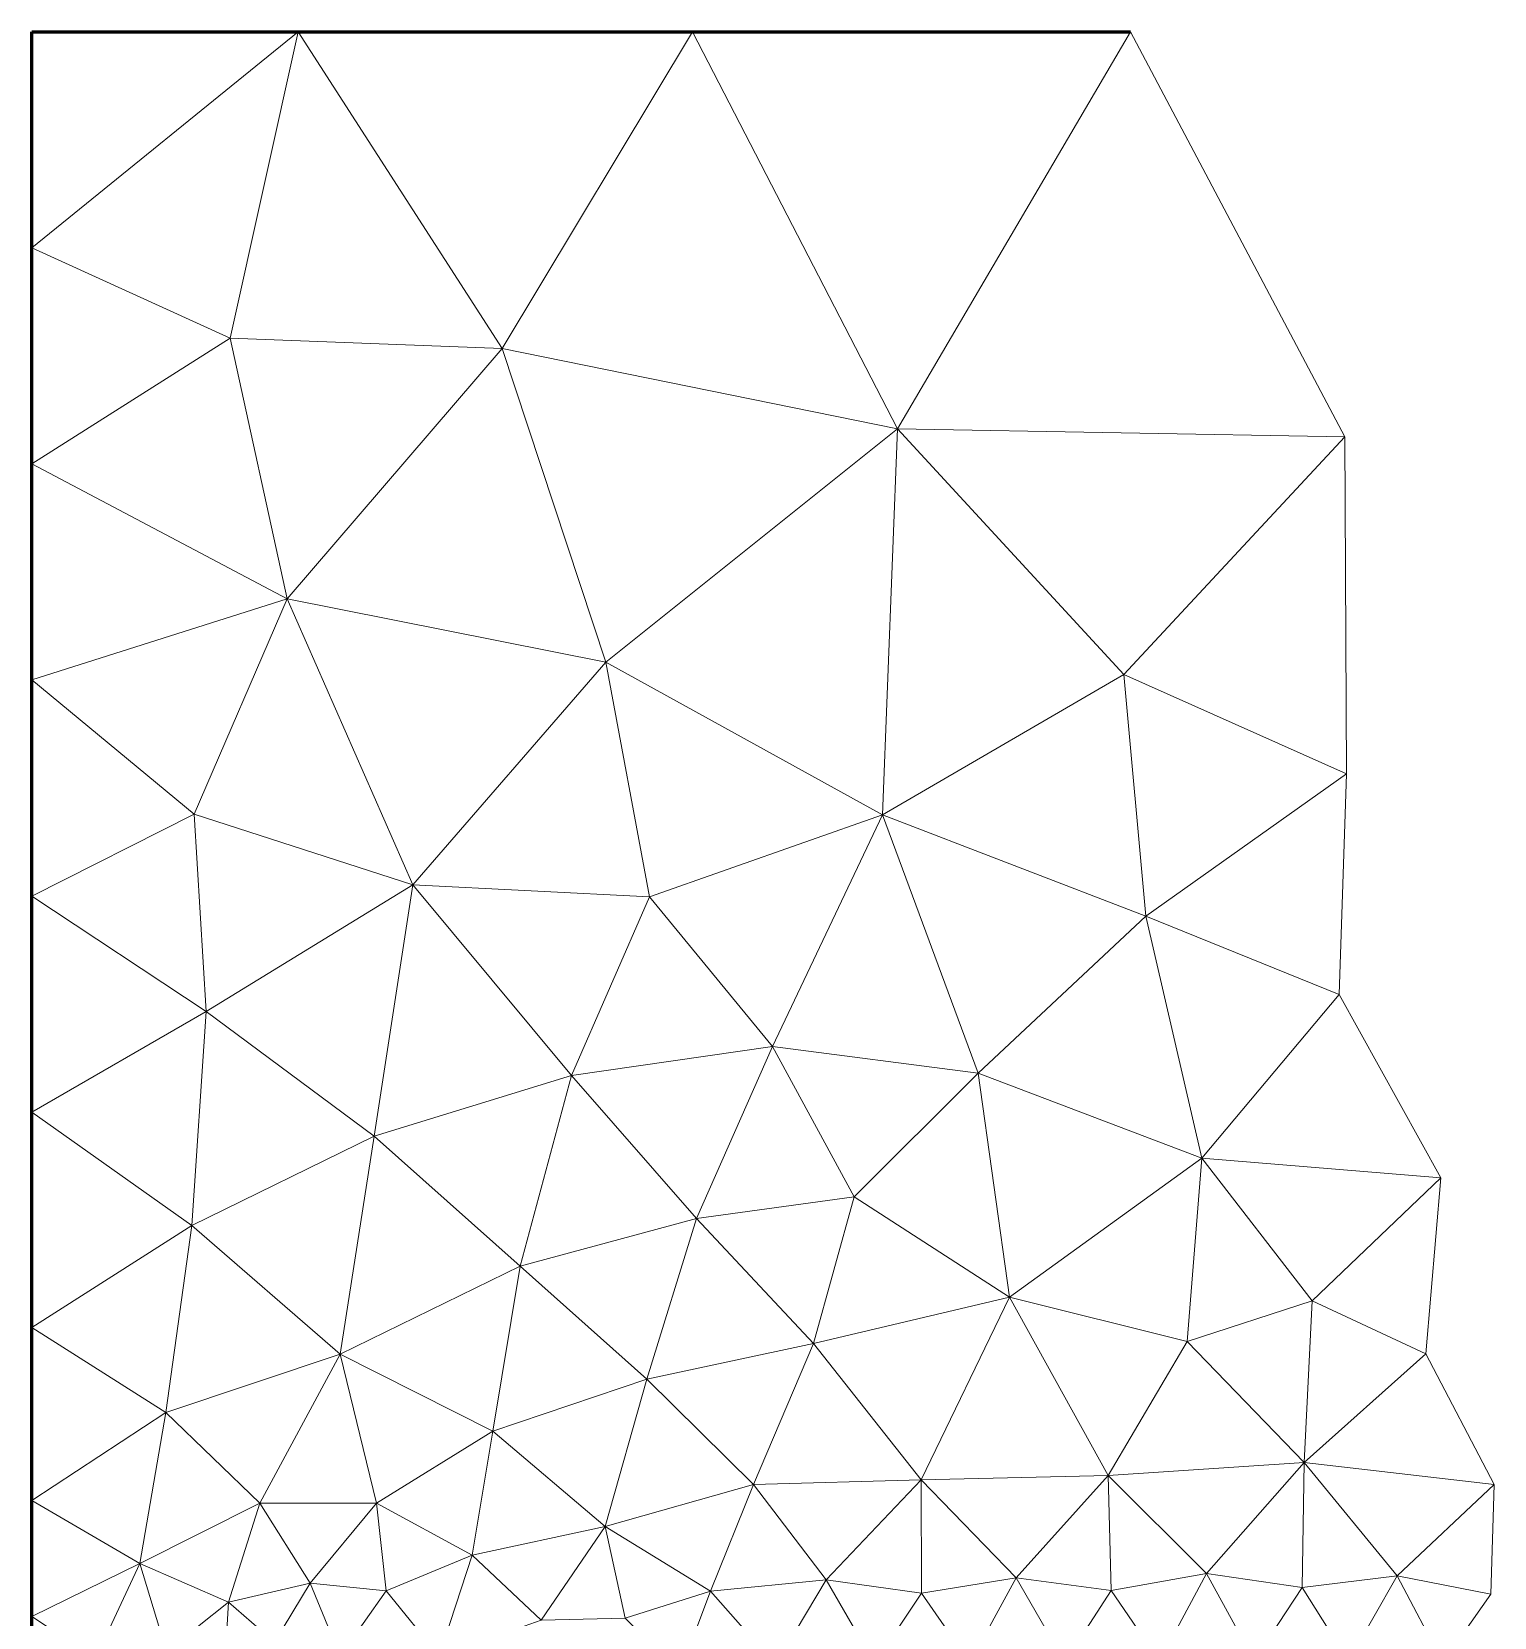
# Model space of a CAD drawing. Extents: x 1.2 to 53.9, y -43.5 to 3.2.
# Drawn here: x 17.5 to 23.72, y -29.92 to -23.17 of the extents above; entities that cross this region are included whole.
import ezdxf

# ---------------------------------------------------------------- set-up
doc = ezdxf.new("R2010")
doc.units = 0
doc.header["$MEASUREMENT"] = 0
doc.layers.add('layer', color=7, linetype='Continuous')

msp = doc.modelspace()

# ---------------------------------------------------------------- linework, layer by layer
at = {"color": 1, "lineweight": 60}
for p, q in [((17.5, -35.6743), (17.5, -23.1743)), ((17.5, -23.1743), (22.175, -23.1743))]:
    msp.add_line(p, q, dxfattribs=at)
at = {"layer": 'layer', "color": 47, "lineweight": 9}
for points in [[(17.5, -23.1743), (17.5, -24.0937), (18.6339, -23.1743)], [(18.6339, -23.1743), (17.5, -24.0937), (18.3445, -24.4781)], [(19.5022, -24.5222), (18.6339, -23.1743), (18.3445, -24.4781)], [(20.3111, -23.1743), (18.6339, -23.1743), (19.5022, -24.5222)], [(21.1841, -24.8646), (20.3111, -23.1743), (19.5022, -24.5222)], [(22.175, -23.1743), (20.3111, -23.1743), (21.1841, -24.8646)], [(23.0871, -24.8978), (22.175, -23.1743), (21.1841, -24.8646)], [(17.5, -24.0937), (17.5, -25.0132), (18.3445, -24.4781)], [(18.3445, -24.4781), (17.5, -25.0132), (18.5864, -25.5869)], [(18.3445, -24.4781), (18.5864, -25.5869), (19.5022, -24.5222)], [(19.5022, -24.5222), (18.5864, -25.5869), (19.9432, -25.8564)], [(21.1841, -24.8646), (19.5022, -24.5222), (19.9432, -25.8564)], [(21.1841, -24.8646), (19.9432, -25.8564), (21.12, -26.5059)], [(22.1466, -25.9101), (21.1841, -24.8646), (21.12, -26.5059)], [(23.0871, -24.8978), (21.1841, -24.8646), (22.1466, -25.9101)], [(23.0871, -24.8978), (22.1466, -25.9101), (23.0939, -26.3315)], [(17.5, -25.0132), (17.5, -25.9326), (18.5864, -25.5869)], [(18.5864, -25.5869), (17.5, -25.9326), (18.191, -26.5032)], [(18.5864, -25.5869), (18.191, -26.5032), (19.1222, -26.804)], [(18.5864, -25.5869), (19.1222, -26.804), (19.9432, -25.8564)], [(19.9432, -25.8564), (19.1222, -26.804), (20.1285, -26.855)], [(19.9432, -25.8564), (20.1285, -26.855), (21.12, -26.5059)], [(17.5, -25.9326), (17.5, -26.852), (18.191, -26.5032)], [(22.1466, -25.9101), (21.12, -26.5059), (22.2402, -26.9372)], [(23.0939, -26.3315), (22.1466, -25.9101), (22.2402, -26.9372)], [(23.0939, -26.3315), (22.2402, -26.9372), (23.063, -27.2708)], [(18.191, -26.5032), (17.5, -26.852), (18.2423, -27.3428)], [(18.191, -26.5032), (18.2423, -27.3428), (19.1222, -26.804)], [(21.12, -26.5059), (20.1285, -26.855), (20.6521, -27.4923)], [(21.12, -26.5059), (20.6521, -27.4923), (21.5272, -27.6061)], [(22.2402, -26.9372), (21.12, -26.5059), (21.5272, -27.6061)], [(17.5, -26.852), (17.5, -27.7715), (18.2423, -27.3428)], [(19.1222, -26.804), (18.2423, -27.3428), (18.9567, -27.8739)], [(19.1222, -26.804), (18.9567, -27.8739), (19.7963, -27.6151)], [(20.1285, -26.855), (19.1222, -26.804), (19.7963, -27.6151)], [(20.1285, -26.855), (19.7963, -27.6151), (20.6521, -27.4923)], [(22.479, -27.967), (22.2402, -26.9372), (21.5272, -27.6061)], [(23.063, -27.2708), (22.2402, -26.9372), (22.479, -27.967)], [(23.063, -27.2708), (22.479, -27.967), (23.4959, -28.0512)], [(18.2423, -27.3428), (17.5, -27.7715), (18.1808, -28.2542)], [(18.2423, -27.3428), (18.1808, -28.2542), (18.9567, -27.8739)], [(20.6521, -27.4923), (19.7963, -27.6151), (20.3291, -28.2248)], [(20.6521, -27.4923), (20.3291, -28.2248), (20.9999, -28.1322)], [(21.5272, -27.6061), (20.6521, -27.4923), (20.9999, -28.1322)], [(18.9567, -27.8739), (19.5782, -28.4265), (19.7963, -27.6151)], [(19.7963, -27.6151), (19.5782, -28.4265), (20.3291, -28.2248)], [(21.5272, -27.6061), (20.9999, -28.1322), (21.66, -28.5596)], [(22.479, -27.967), (21.5272, -27.6061), (21.66, -28.5596)], [(17.5, -27.7715), (17.5, -28.6875), (18.1808, -28.2542)], [(18.9567, -27.8739), (18.1808, -28.2542), (18.8119, -28.8013)], [(18.9567, -27.8739), (18.8119, -28.8013), (19.5782, -28.4265)], [(22.479, -27.967), (21.66, -28.5596), (22.4163, -28.7473)], [(22.9473, -28.5744), (22.479, -27.967), (22.4163, -28.7473)], [(23.4959, -28.0512), (22.479, -27.967), (22.9473, -28.5744)], [(23.4959, -28.0512), (22.9473, -28.5744), (23.4321, -28.8003)], [(20.9999, -28.1322), (20.3291, -28.2248), (20.8265, -28.7566)], [(20.9999, -28.1322), (20.8265, -28.7566), (21.66, -28.5596)], [(18.1808, -28.2542), (17.5, -28.6875), (18.0705, -29.0495)], [(18.1808, -28.2542), (18.0705, -29.0495), (18.8119, -28.8013)], [(20.3291, -28.2248), (19.5782, -28.4265), (20.1169, -28.908)], [(20.3291, -28.2248), (20.1169, -28.908), (20.8265, -28.7566)], [(19.5782, -28.4265), (18.8119, -28.8013), (19.4624, -29.1292)], [(19.5782, -28.4265), (19.4624, -29.1292), (20.1169, -28.908)], [(21.66, -28.5596), (20.8265, -28.7566), (21.2847, -29.3361)], [(21.2847, -29.3361), (22.0795, -29.3178), (21.66, -28.5596)], [(21.66, -28.5596), (22.0795, -29.3178), (22.4163, -28.7473)], [(22.4163, -28.7473), (22.9137, -29.2626), (22.9473, -28.5744)], [(22.9137, -29.2626), (23.4321, -28.8003), (22.9473, -28.5744)], [(17.5, -28.6875), (17.5, -29.4246), (18.0705, -29.0495)], [(18.8119, -28.8013), (18.0705, -29.0495), (18.4699, -29.436)], [(18.8119, -28.8013), (18.4699, -29.436), (18.9669, -29.4351)], [(18.8119, -28.8013), (18.9669, -29.4351), (19.4624, -29.1292)], [(20.8265, -28.7566), (20.1169, -28.908), (20.5712, -29.3562)], [(20.8265, -28.7566), (20.5712, -29.3562), (21.2847, -29.3361)], [(22.0795, -29.3178), (22.9137, -29.2626), (22.4163, -28.7473)], [(22.9137, -29.2626), (23.7227, -29.3564), (23.4321, -28.8003)], [(20.1169, -28.908), (19.4624, -29.1292), (19.9405, -29.5343)], [(20.1169, -28.908), (19.9405, -29.5343), (20.5712, -29.3562)], [(18.0705, -29.0495), (17.5, -29.4246), (17.96, -29.6927)], [(18.0705, -29.0495), (17.96, -29.6927), (18.4699, -29.436)], [(19.4624, -29.1292), (18.9669, -29.4351), (19.3743, -29.6564)], [(19.9405, -29.5343), (19.4624, -29.1292), (19.3743, -29.6564)], [(22.0795, -29.3178), (22.4984, -29.7342), (22.9137, -29.2626)], [(22.4984, -29.7342), (22.9049, -29.7937), (22.9137, -29.2626)], [(22.9049, -29.7937), (23.3092, -29.7448), (22.9137, -29.2626)], [(22.9137, -29.2626), (23.3092, -29.7448), (23.7227, -29.3564)], [(20.5712, -29.3562), (20.8795, -29.762), (21.2847, -29.3361)], [(20.8795, -29.762), (21.2862, -29.8188), (21.2847, -29.3361)], [(21.2847, -29.3361), (21.6887, -29.7526), (22.0795, -29.3178)], [(21.2862, -29.8188), (21.6887, -29.7526), (21.2847, -29.3361)], [(21.6887, -29.7526), (22.0924, -29.8071), (22.0795, -29.3178)], [(22.0924, -29.8071), (22.4984, -29.7342), (22.0795, -29.3178)], [(19.9405, -29.5343), (20.3886, -29.8104), (20.5712, -29.3562)], [(20.3886, -29.8104), (20.8795, -29.762), (20.5712, -29.3562)], [(23.3092, -29.7448), (23.7087, -29.823), (23.7227, -29.3564)], [(17.5, -29.4246), (17.5, -29.9173), (17.96, -29.6927)], [(18.4699, -29.436), (17.96, -29.6927), (18.3376, -29.8572)], [(18.4699, -29.436), (18.3376, -29.8572), (18.6847, -29.7754)], [(18.9669, -29.4351), (18.4699, -29.436), (18.6847, -29.7754)], [(18.9669, -29.4351), (18.6847, -29.7754), (19.0087, -29.8079)], [(18.9669, -29.4351), (19.0087, -29.8079), (19.3743, -29.6564)], [(19.3743, -29.6564), (19.6673, -29.9337), (19.9405, -29.5343)], [(19.6673, -29.9337), (20.0251, -29.925), (19.9405, -29.5343)], [(20.0251, -29.925), (20.3886, -29.8104), (19.9405, -29.5343)], [(19.0087, -29.8079), (19.234, -30.0862), (19.3743, -29.6564)], [(19.234, -30.0862), (19.6673, -29.9337), (19.3743, -29.6564)], [(17.96, -29.6927), (17.5, -29.9173), (17.7719, -30.0962)], [(17.96, -29.6927), (17.7719, -30.0962), (18.0732, -30.0673)], [(17.96, -29.6927), (18.0732, -30.0673), (18.3376, -29.8572)], [(21.2862, -29.8188), (21.492, -30.1149), (21.6887, -29.7526)], [(21.492, -30.1149), (21.8952, -30.1115), (21.6887, -29.7526)], [(21.6887, -29.7526), (21.8952, -30.1115), (22.0924, -29.8071)], [(22.0924, -29.8071), (22.298, -30.1075), (22.4984, -29.7342)], [(22.298, -30.1075), (22.7008, -30.1052), (22.4984, -29.7342)], [(22.4984, -29.7342), (22.7008, -30.1052), (22.9049, -29.7937)], [(22.9049, -29.7937), (23.1031, -30.1078), (23.3092, -29.7448)], [(23.1031, -30.1078), (23.5039, -30.1141), (23.3092, -29.7448)], [(23.3092, -29.7448), (23.5039, -30.1141), (23.7087, -29.823)], [(18.6847, -29.7754), (18.3376, -29.8572), (18.5331, -30.0267)], [(18.6847, -29.7754), (18.5331, -30.0267), (18.8125, -30.086)], [(19.0087, -29.8079), (18.6847, -29.7754), (18.8125, -30.086)], [(18.8125, -30.086), (19.234, -30.0862), (19.0087, -29.8079)], [(20.0251, -29.925), (20.257, -30.1578), (20.3886, -29.8104)], [(20.257, -30.1578), (20.6652, -30.1241), (20.3886, -29.8104)], [(20.3886, -29.8104), (20.6652, -30.1241), (20.8795, -29.762)], [(20.6652, -30.1241), (21.0851, -30.1182), (20.8795, -29.762)], [(20.8795, -29.762), (21.0851, -30.1182), (21.2862, -29.8188)], [(21.0851, -30.1182), (21.492, -30.1149), (21.2862, -29.8188)], [(21.8952, -30.1115), (22.298, -30.1075), (22.0924, -29.8071)], [(22.7008, -30.1052), (23.1031, -30.1078), (22.9049, -29.7937)], [(18.3376, -29.8572), (18.0732, -30.0673), (18.3205, -30.1452)], [(18.3376, -29.8572), (18.3205, -30.1452), (18.5331, -30.0267)], [(17.5, -29.9173), (17.5, -30.237), (17.7719, -30.0962)]]:
    msp.add_3dface(points, dxfattribs=at)

doc.saveas('drawing.dxf')
